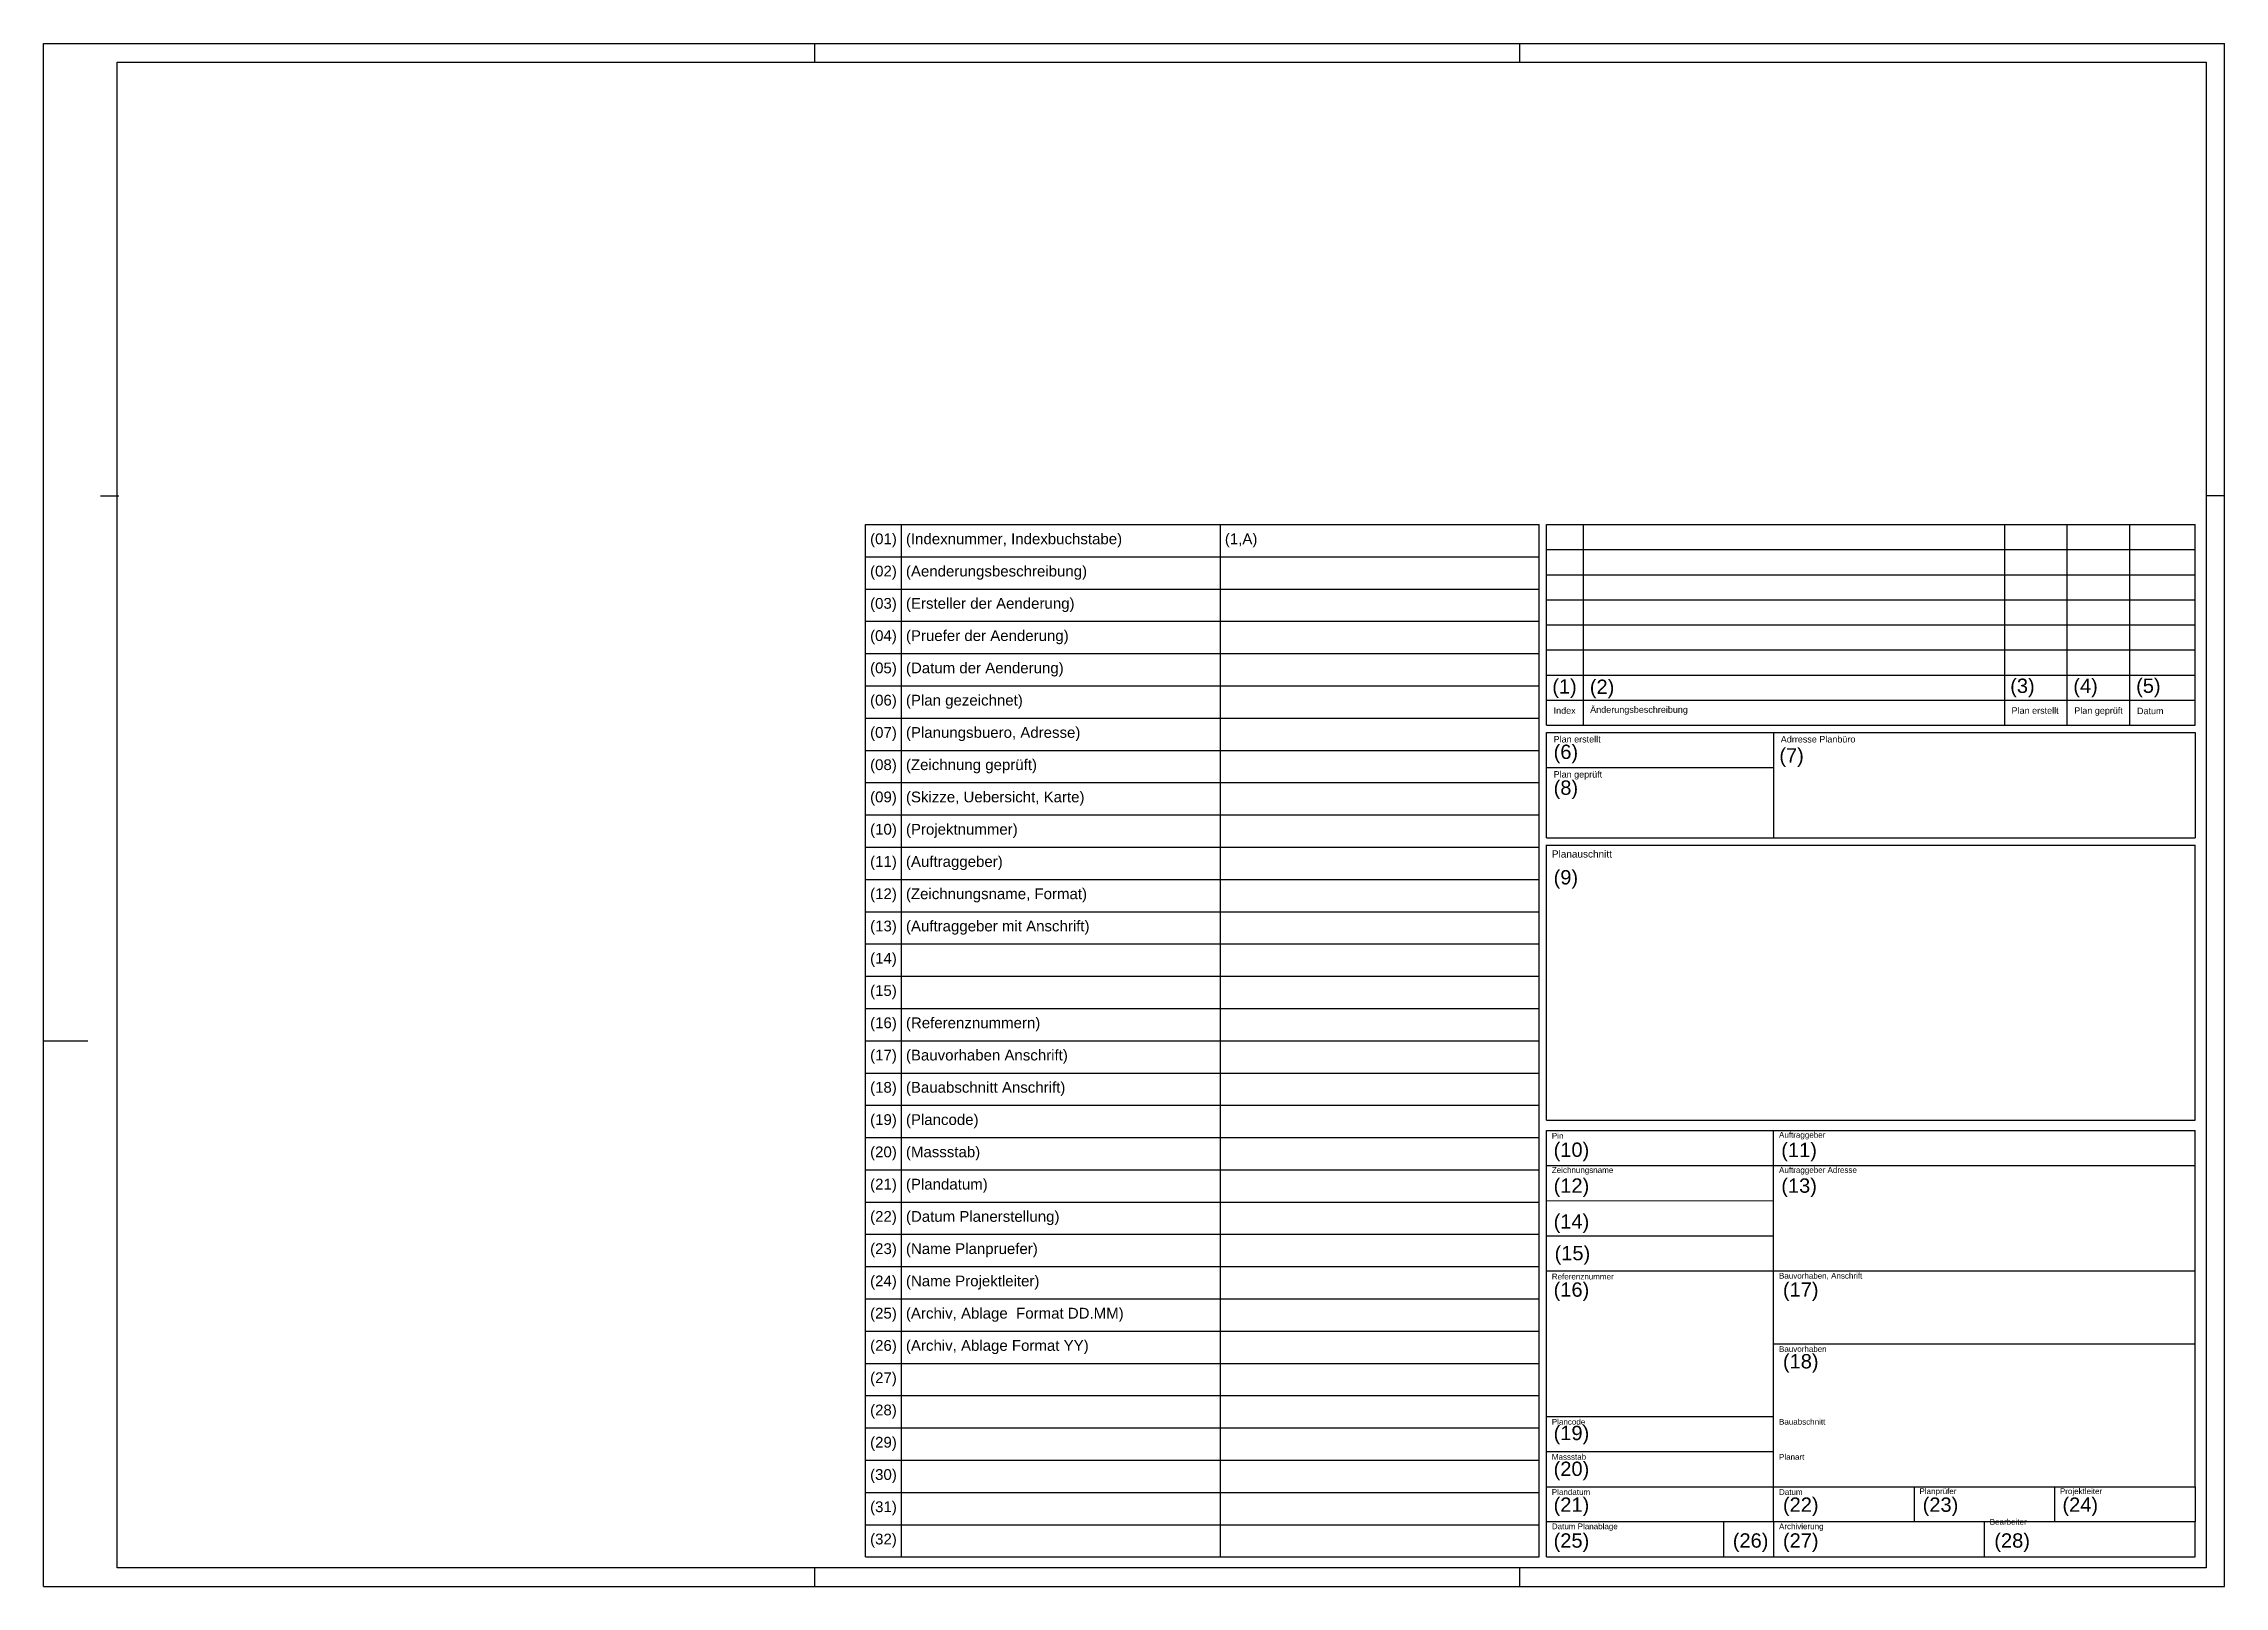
# Model space of a CAD drawing. Header units: millimetres. Extents: x 0 to 594, y 0 to 420.
import ezdxf

# ---------------------------------------------------------------- set-up
doc = ezdxf.new("R2010")
doc.units = ezdxf.units.MM
for name, color, linetype, true_color in [('Blattrahmen Din A0', 5, 'Continuous', 0x0000ff), ('Faltung Lochung', 3, 'Continuous', 0x00ff00), ('Legende Rahmen', 5, 'Continuous', 0x0000ff), ('Legende Text', 6, 'Continuous', 0xff00ff), ('Plankopf 2 Hilfe', 96, 'Continuous', 0x008000), ('Plankopf 2 Rahmen', 5, 'Continuous', 0x0000ff), ('Plankopf 2 Text Vorgabe', 1, 'Continuous', 0xff0000)]:
    doc.layers.add(name, color=color, linetype=linetype, true_color=true_color)
doc.styles.add('textstyle100', font='')
doc.styles.add('textstyle101', font='')
doc.styles.add('textstyle102', font='')
doc.styles.add('textstyle103', font='')
doc.styles.add('textstyle104', font='')
doc.styles.add('textstyle105', font='')
doc.styles.add('textstyle106', font='')
doc.styles.add('textstyle107', font='')
doc.styles.add('textstyle108', font='')
doc.styles.add('textstyle109', font='')
doc.styles.add('textstyle110', font='')
doc.styles.add('textstyle111', font='')
doc.styles.add('textstyle112', font='')
doc.styles.add('textstyle113', font='')
doc.styles.add('textstyle114', font='')
doc.styles.add('textstyle115', font='')
doc.styles.add('textstyle116', font='')
doc.styles.add('textstyle117', font='')
doc.styles.add('textstyle118', font='')
doc.styles.add('textstyle119', font='')
doc.styles.add('textstyle120', font='')
doc.styles.add('textstyle121', font='')
doc.styles.add('textstyle122', font='')
doc.styles.add('textstyle123', font='')
doc.styles.add('textstyle124', font='')
doc.styles.add('textstyle125', font='')
doc.styles.add('textstyle126', font='')
doc.styles.add('textstyle127', font='')
doc.styles.add('textstyle128', font='')
doc.styles.add('textstyle129', font='')
doc.styles.add('textstyle130', font='')
doc.styles.add('textstyle131', font='')
doc.styles.add('textstyle20', font='')
doc.styles.add('textstyle21', font='')
doc.styles.add('textstyle22', font='')
doc.styles.add('textstyle23', font='')
doc.styles.add('textstyle24', font='')
doc.styles.add('textstyle25', font='')
doc.styles.add('textstyle26', font='')
doc.styles.add('textstyle27', font='')
doc.styles.add('textstyle28', font='')
doc.styles.add('textstyle29', font='')
doc.styles.add('textstyle30', font='')
doc.styles.add('textstyle31', font='')
doc.styles.add('textstyle32', font='')
doc.styles.add('textstyle33', font='')
doc.styles.add('textstyle34', font='')
doc.styles.add('textstyle35', font='')
doc.styles.add('textstyle36', font='')
doc.styles.add('textstyle37', font='')
doc.styles.add('textstyle38', font='')
doc.styles.add('textstyle39', font='')
doc.styles.add('textstyle40', font='')
doc.styles.add('textstyle41', font='')
doc.styles.add('textstyle42', font='')
doc.styles.add('textstyle43', font='')
doc.styles.add('textstyle44', font='')
doc.styles.add('textstyle45', font='')
doc.styles.add('textstyle46', font='')
doc.styles.add('textstyle47', font='')
doc.styles.add('textstyle48', font='')
doc.styles.add('textstyle49', font='')
doc.styles.add('textstyle50', font='')
doc.styles.add('textstyle51', font='')
doc.styles.add('textstyle52', font='')
doc.styles.add('textstyle53', font='')
doc.styles.add('textstyle54', font='')
doc.styles.add('textstyle55', font='')
doc.styles.add('textstyle56', font='')
doc.styles.add('textstyle57', font='')
doc.styles.add('textstyle58', font='')
doc.styles.add('textstyle59', font='')
doc.styles.add('textstyle60', font='')
doc.styles.add('textstyle61', font='')
doc.styles.add('textstyle62', font='')
doc.styles.add('textstyle63', font='')
doc.styles.add('textstyle64', font='')
doc.styles.add('textstyle65', font='')
doc.styles.add('textstyle66', font='')
doc.styles.add('textstyle67', font='')
doc.styles.add('textstyle68', font='')
doc.styles.add('textstyle69', font='')
doc.styles.add('textstyle70', font='')
doc.styles.add('textstyle71', font='')
doc.styles.add('textstyle72', font='')
doc.styles.add('textstyle73', font='')
doc.styles.add('textstyle74', font='')
doc.styles.add('textstyle75', font='')
doc.styles.add('textstyle76', font='')
doc.styles.add('textstyle77', font='')
doc.styles.add('textstyle78', font='')
doc.styles.add('textstyle79', font='')
doc.styles.add('textstyle80', font='')
doc.styles.add('textstyle81', font='')
doc.styles.add('textstyle82', font='')
doc.styles.add('textstyle83', font='')
doc.styles.add('textstyle84', font='')
doc.styles.add('textstyle85', font='')
doc.styles.add('textstyle86', font='')
doc.styles.add('textstyle87', font='')
doc.styles.add('textstyle88', font='')
doc.styles.add('textstyle89', font='')
doc.styles.add('textstyle90', font='')
doc.styles.add('textstyle91', font='')
doc.styles.add('textstyle92', font='')
doc.styles.add('textstyle93', font='')
doc.styles.add('textstyle94', font='')
doc.styles.add('textstyle95', font='')
doc.styles.add('textstyle96', font='')
doc.styles.add('textstyle97', font='')
doc.styles.add('textstyle98', font='')
doc.styles.add('textstyle99', font='')
doc.styles.get('textstyle100').set_extended_font_data('Arial')
doc.styles.get('textstyle101').set_extended_font_data('Arial')
doc.styles.get('textstyle102').set_extended_font_data('Arial')
doc.styles.get('textstyle103').set_extended_font_data('Arial')
doc.styles.get('textstyle104').set_extended_font_data('Arial')
doc.styles.get('textstyle105').set_extended_font_data('Arial')
doc.styles.get('textstyle106').set_extended_font_data('Arial')
doc.styles.get('textstyle107').set_extended_font_data('Arial')
doc.styles.get('textstyle108').set_extended_font_data('Arial')
doc.styles.get('textstyle109').set_extended_font_data('Arial')
doc.styles.get('textstyle110').set_extended_font_data('Arial')
doc.styles.get('textstyle111').set_extended_font_data('Arial')
doc.styles.get('textstyle112').set_extended_font_data('Arial')
doc.styles.get('textstyle113').set_extended_font_data('Arial')
doc.styles.get('textstyle114').set_extended_font_data('Arial')
doc.styles.get('textstyle115').set_extended_font_data('Arial')
doc.styles.get('textstyle116').set_extended_font_data('Arial')
doc.styles.get('textstyle117').set_extended_font_data('Arial')
doc.styles.get('textstyle118').set_extended_font_data('Arial')
doc.styles.get('textstyle119').set_extended_font_data('Arial')
doc.styles.get('textstyle120').set_extended_font_data('Arial')
doc.styles.get('textstyle121').set_extended_font_data('Arial')
doc.styles.get('textstyle122').set_extended_font_data('Arial')
doc.styles.get('textstyle123').set_extended_font_data('Arial')
doc.styles.get('textstyle124').set_extended_font_data('Arial')
doc.styles.get('textstyle125').set_extended_font_data('Arial')
doc.styles.get('textstyle126').set_extended_font_data('Arial')
doc.styles.get('textstyle127').set_extended_font_data('Arial')
doc.styles.get('textstyle128').set_extended_font_data('Arial')
doc.styles.get('textstyle129').set_extended_font_data('Arial')
doc.styles.get('textstyle130').set_extended_font_data('Arial')
doc.styles.get('textstyle131').set_extended_font_data('Arial')
doc.styles.get('textstyle20').set_extended_font_data('Arial')
doc.styles.get('textstyle21').set_extended_font_data('Arial')
doc.styles.get('textstyle22').set_extended_font_data('Arial')
doc.styles.get('textstyle23').set_extended_font_data('Arial')
doc.styles.get('textstyle24').set_extended_font_data('Arial')
doc.styles.get('textstyle25').set_extended_font_data('Arial')
doc.styles.get('textstyle26').set_extended_font_data('Arial')
doc.styles.get('textstyle27').set_extended_font_data('Arial')
doc.styles.get('textstyle28').set_extended_font_data('Arial')
doc.styles.get('textstyle29').set_extended_font_data('Arial')
doc.styles.get('textstyle30').set_extended_font_data('Arial')
doc.styles.get('textstyle31').set_extended_font_data('Arial')
doc.styles.get('textstyle32').set_extended_font_data('Arial')
doc.styles.get('textstyle33').set_extended_font_data('Arial')
doc.styles.get('textstyle34').set_extended_font_data('Arial')
doc.styles.get('textstyle35').set_extended_font_data('Arial')
doc.styles.get('textstyle36').set_extended_font_data('Arial')
doc.styles.get('textstyle37').set_extended_font_data('Arial')
doc.styles.get('textstyle38').set_extended_font_data('Arial')
doc.styles.get('textstyle39').set_extended_font_data('Arial')
doc.styles.get('textstyle40').set_extended_font_data('Arial')
doc.styles.get('textstyle41').set_extended_font_data('Arial')
doc.styles.get('textstyle42').set_extended_font_data('Arial')
doc.styles.get('textstyle43').set_extended_font_data('Arial')
doc.styles.get('textstyle44').set_extended_font_data('Arial')
doc.styles.get('textstyle45').set_extended_font_data('Arial')
doc.styles.get('textstyle46').set_extended_font_data('Arial')
doc.styles.get('textstyle47').set_extended_font_data('Arial')
doc.styles.get('textstyle48').set_extended_font_data('Arial')
doc.styles.get('textstyle49').set_extended_font_data('Arial')
doc.styles.get('textstyle50').set_extended_font_data('Arial')
doc.styles.get('textstyle51').set_extended_font_data('Arial')
doc.styles.get('textstyle52').set_extended_font_data('Arial')
doc.styles.get('textstyle53').set_extended_font_data('Arial')
doc.styles.get('textstyle54').set_extended_font_data('Arial')
doc.styles.get('textstyle55').set_extended_font_data('Arial')
doc.styles.get('textstyle56').set_extended_font_data('Arial')
doc.styles.get('textstyle57').set_extended_font_data('Arial')
doc.styles.get('textstyle58').set_extended_font_data('Arial')
doc.styles.get('textstyle59').set_extended_font_data('Arial')
doc.styles.get('textstyle60').set_extended_font_data('Arial')
doc.styles.get('textstyle61').set_extended_font_data('Arial')
doc.styles.get('textstyle62').set_extended_font_data('Arial')
doc.styles.get('textstyle63').set_extended_font_data('Arial')
doc.styles.get('textstyle64').set_extended_font_data('Arial')
doc.styles.get('textstyle65').set_extended_font_data('Arial')
doc.styles.get('textstyle66').set_extended_font_data('Arial')
doc.styles.get('textstyle67').set_extended_font_data('Arial')
doc.styles.get('textstyle68').set_extended_font_data('Arial')
doc.styles.get('textstyle69').set_extended_font_data('Arial')
doc.styles.get('textstyle70').set_extended_font_data('Arial')
doc.styles.get('textstyle71').set_extended_font_data('Arial')
doc.styles.get('textstyle72').set_extended_font_data('Arial')
doc.styles.get('textstyle73').set_extended_font_data('Arial')
doc.styles.get('textstyle74').set_extended_font_data('Arial')
doc.styles.get('textstyle75').set_extended_font_data('Arial')
doc.styles.get('textstyle76').set_extended_font_data('Arial')
doc.styles.get('textstyle77').set_extended_font_data('Arial')
doc.styles.get('textstyle78').set_extended_font_data('Arial')
doc.styles.get('textstyle79').set_extended_font_data('Arial')
doc.styles.get('textstyle80').set_extended_font_data('Arial')
doc.styles.get('textstyle81').set_extended_font_data('Arial')
doc.styles.get('textstyle82').set_extended_font_data('Arial')
doc.styles.get('textstyle83').set_extended_font_data('Arial')
doc.styles.get('textstyle84').set_extended_font_data('Arial')
doc.styles.get('textstyle85').set_extended_font_data('Arial')
doc.styles.get('textstyle86').set_extended_font_data('Arial')
doc.styles.get('textstyle87').set_extended_font_data('Arial')
doc.styles.get('textstyle88').set_extended_font_data('Arial')
doc.styles.get('textstyle89').set_extended_font_data('Arial')
doc.styles.get('textstyle90').set_extended_font_data('Arial')
doc.styles.get('textstyle91').set_extended_font_data('Arial')
doc.styles.get('textstyle92').set_extended_font_data('Arial')
doc.styles.get('textstyle93').set_extended_font_data('Arial')
doc.styles.get('textstyle94').set_extended_font_data('Arial')
doc.styles.get('textstyle95').set_extended_font_data('Arial')
doc.styles.get('textstyle96').set_extended_font_data('Arial')
doc.styles.get('textstyle97').set_extended_font_data('Arial')
doc.styles.get('textstyle98').set_extended_font_data('Arial')
doc.styles.get('textstyle99').set_extended_font_data('Arial')

msp = doc.modelspace()

# ---------------------------------------------------------------- linework, layer by layer
at = {"layer": 'Blattrahmen Din A0'}
for p, q in [((0, 0), (0, 420)), ((0, 420), (594, 420)), ((594, 0), (594, 420)), ((20, 415), (589, 415)), ((20, 5), (20, 415)), ((589, 415), (589, 5)), ((0, 0), (594, 0)), ((589, 5), (20, 5))]:
    msp.add_line(p, q, dxfattribs=at)
at = {"layer": 'Faltung Lochung'}
for p, q in [((210, 420), (210, 415)), ((402, 420), (402, 415)), ((589, 297), (594, 297)), ((15.48, 296.85), (20.48, 296.85)), ((0, 148.5), (12, 148.5)), ((210, 5), (210, 0)), ((402, 5), (402, 0))]:
    msp.add_line(p, q, dxfattribs=at)
at = {"layer": 'Legende Rahmen'}
for p, q in [((223.9, 280.3), (223.9, 289.09)), ((223.9, 289.09), (407.39, 289.09)), ((233.66, 280.3), (233.66, 289.09)), ((320.53, 280.3), (320.53, 289.09)), ((407.39, 280.3), (407.39, 289.09)), ((223.9, 271.52), (223.9, 280.3)), ((223.9, 280.3), (407.39, 280.3)), ((233.66, 271.52), (233.66, 280.3)), ((320.53, 271.52), (320.53, 280.3)), ((407.39, 271.52), (407.39, 280.3)), ((223.9, 262.74), (223.9, 271.52)), ((223.9, 271.52), (407.39, 271.52)), ((233.66, 262.74), (233.66, 271.52)), ((320.53, 262.74), (320.53, 271.52)), ((407.39, 262.74), (407.39, 271.52)), ((223.9, 253.95), (223.9, 262.74)), ((223.9, 262.74), (407.39, 262.74)), ((233.66, 253.95), (233.66, 262.74)), ((320.53, 253.95), (320.53, 262.74)), ((407.39, 253.95), (407.39, 262.74)), ((223.9, 245.17), (223.9, 253.95)), ((223.9, 253.95), (407.39, 253.95)), ((233.66, 245.17), (233.66, 253.95)), ((320.53, 245.17), (320.53, 253.95)), ((407.39, 245.17), (407.39, 253.95)), ((223.9, 236.38), (223.9, 245.17)), ((223.9, 245.17), (407.39, 245.17)), ((233.66, 236.38), (233.66, 245.17)), ((320.53, 236.38), (320.53, 245.17)), ((407.39, 236.38), (407.39, 245.17)), ((223.9, 227.6), (223.9, 236.38)), ((223.9, 236.38), (407.39, 236.38)), ((233.66, 227.6), (233.66, 236.38)), ((320.53, 227.6), (320.53, 236.38)), ((407.39, 227.6), (407.39, 236.38)), ((223.9, 218.82), (223.9, 227.6)), ((223.9, 227.6), (407.39, 227.6)), ((233.66, 218.82), (233.66, 227.6)), ((320.53, 218.82), (320.53, 227.6)), ((407.39, 218.82), (407.39, 227.6)), ((223.9, 210.03), (223.9, 218.82)), ((223.9, 218.82), (407.39, 218.82)), ((233.66, 210.03), (233.66, 218.82)), ((320.53, 210.03), (320.53, 218.82)), ((407.39, 210.03), (407.39, 218.82)), ((223.9, 201.25), (223.9, 210.03)), ((223.9, 210.03), (407.39, 210.03)), ((233.66, 201.25), (233.66, 210.03)), ((320.53, 201.25), (320.53, 210.03)), ((407.39, 201.25), (407.39, 210.03)), ((223.9, 192.46), (223.9, 201.25)), ((223.9, 201.25), (407.39, 201.25)), ((233.66, 192.46), (233.66, 201.25)), ((320.53, 192.46), (320.53, 201.25)), ((407.39, 192.46), (407.39, 201.25)), ((223.9, 183.68), (223.9, 192.46)), ((223.9, 192.46), (407.39, 192.46)), ((233.66, 183.68), (233.66, 192.46)), ((320.53, 183.68), (320.53, 192.46)), ((407.39, 183.68), (407.39, 192.46)), ((223.9, 174.9), (223.9, 183.68)), ((223.9, 183.68), (407.39, 183.68)), ((233.66, 174.9), (233.66, 183.68)), ((320.53, 174.9), (320.53, 183.68)), ((407.39, 174.9), (407.39, 183.68)), ((223.9, 166.11), (223.9, 174.9)), ((223.9, 174.9), (407.39, 174.9)), ((233.66, 166.11), (233.66, 174.9)), ((320.53, 166.11), (320.53, 174.9)), ((407.39, 166.11), (407.39, 174.9)), ((223.9, 157.33), (223.9, 166.11)), ((223.9, 166.11), (407.39, 166.11)), ((233.66, 157.33), (233.66, 166.11)), ((320.53, 157.33), (320.53, 166.11)), ((407.39, 157.33), (407.39, 166.11)), ((223.9, 148.54), (223.9, 157.33)), ((223.9, 157.33), (407.39, 157.33)), ((233.66, 148.54), (233.66, 157.33)), ((320.53, 148.54), (320.53, 157.33)), ((407.39, 148.54), (407.39, 157.33)), ((223.9, 139.76), (223.9, 148.54)), ((223.9, 148.54), (407.39, 148.54)), ((233.66, 139.76), (233.66, 148.54)), ((320.53, 139.76), (320.53, 148.54)), ((407.39, 139.76), (407.39, 148.54)), ((223.9, 130.98), (223.9, 139.76)), ((223.9, 139.76), (407.39, 139.76)), ((233.66, 130.98), (233.66, 139.76)), ((320.53, 130.98), (320.53, 139.76)), ((407.39, 130.98), (407.39, 139.76)), ((223.9, 122.19), (223.9, 130.98)), ((223.9, 130.98), (407.39, 130.98)), ((233.66, 122.19), (233.66, 130.98)), ((320.53, 122.19), (320.53, 130.98)), ((407.39, 122.19), (407.39, 130.98)), ((223.9, 113.41), (223.9, 122.19)), ((223.9, 122.19), (407.39, 122.19)), ((233.66, 113.41), (233.66, 122.19)), ((320.53, 113.41), (320.53, 122.19)), ((407.39, 113.41), (407.39, 122.19)), ((223.9, 104.62), (223.9, 113.41)), ((223.9, 113.41), (407.39, 113.41)), ((233.66, 104.62), (233.66, 113.41)), ((320.53, 104.62), (320.53, 113.41)), ((407.39, 104.62), (407.39, 113.41)), ((223.9, 95.84), (223.9, 104.62)), ((223.9, 104.62), (407.39, 104.62)), ((233.66, 95.84), (233.66, 104.62)), ((320.53, 95.84), (320.53, 104.62)), ((407.39, 95.84), (407.39, 104.62)), ((223.9, 87.06), (223.9, 95.84)), ((223.9, 95.84), (407.39, 95.84)), ((233.66, 87.06), (233.66, 95.84)), ((320.53, 87.06), (320.53, 95.84)), ((407.39, 87.06), (407.39, 95.84)), ((223.9, 78.27), (223.9, 87.06)), ((223.9, 87.06), (407.39, 87.06)), ((233.66, 78.27), (233.66, 87.06)), ((320.53, 78.27), (320.53, 87.06)), ((407.39, 78.27), (407.39, 87.06)), ((223.9, 69.49), (223.9, 78.27)), ((223.9, 78.27), (407.39, 78.27)), ((233.66, 69.49), (233.66, 78.27)), ((320.53, 69.49), (320.53, 78.27)), ((407.39, 69.49), (407.39, 78.27)), ((223.9, 60.7), (223.9, 69.49)), ((223.9, 69.49), (407.39, 69.49)), ((233.66, 60.7), (233.66, 69.49)), ((320.53, 60.7), (320.53, 69.49)), ((407.39, 60.7), (407.39, 69.49)), ((223.9, 51.92), (223.9, 60.7)), ((223.9, 60.7), (407.39, 60.7)), ((233.66, 51.92), (233.66, 60.7)), ((320.53, 51.92), (320.53, 60.7)), ((407.39, 51.92), (407.39, 60.7)), ((223.9, 43.14), (223.9, 51.92)), ((223.9, 51.92), (407.39, 51.92)), ((233.66, 43.14), (233.66, 51.92)), ((320.53, 43.14), (320.53, 51.92)), ((407.39, 43.14), (407.39, 51.92)), ((223.9, 34.35), (223.9, 43.14)), ((223.9, 43.14), (407.39, 43.14)), ((233.66, 34.35), (233.66, 43.14)), ((320.53, 34.35), (320.53, 43.14)), ((407.39, 34.35), (407.39, 43.14)), ((223.9, 25.57), (223.9, 34.35)), ((223.9, 34.35), (407.39, 34.35)), ((233.66, 25.57), (233.66, 34.35)), ((320.53, 25.57), (320.53, 34.35)), ((407.39, 25.57), (407.39, 34.35)), ((223.9, 16.78), (223.9, 25.57)), ((223.9, 25.57), (407.39, 25.57)), ((233.66, 16.78), (233.66, 25.57)), ((320.53, 16.78), (320.53, 25.57)), ((407.39, 16.78), (407.39, 25.57)), ((223.9, 8), (223.9, 16.78)), ((223.9, 16.78), (407.39, 16.78)), ((233.66, 8), (233.66, 16.78)), ((320.53, 8), (320.53, 16.78)), ((407.39, 8), (407.39, 16.78)), ((223.9, 8), (407.39, 8))]:
    msp.add_line(p, q, dxfattribs=at)
at = {"layer": 'Plankopf 2 Rahmen'}
for p, q in [((409.34, 282.26), (409.34, 289.09)), ((409.34, 289.09), (419.3, 289.09)), ((419.3, 289.09), (419.3, 282.26)), ((419.3, 289.09), (534.08, 289.09)), ((534.08, 289.09), (534.08, 282.26)), ((534.08, 289.09), (586, 289.09)), ((551.16, 234.43), (551.16, 289.09)), ((568.24, 234.43), (568.24, 289.09)), ((586, 234.43), (586, 289.09)), ((409.34, 275.42), (409.34, 282.26)), ((409.34, 282.26), (419.3, 282.26)), ((419.3, 282.26), (419.3, 275.42)), ((419.3, 282.26), (534.08, 282.26)), ((534.08, 282.26), (534.08, 275.42)), ((534.08, 282.26), (586, 282.26)), ((409.34, 268.59), (409.34, 275.42)), ((409.34, 275.42), (419.3, 275.42)), ((419.3, 275.42), (419.3, 268.59)), ((419.3, 275.42), (534.08, 275.42)), ((534.08, 275.42), (534.08, 268.59)), ((534.08, 275.42), (586, 275.42)), ((409.34, 261.76), (409.34, 268.59)), ((409.34, 268.59), (419.3, 268.59)), ((419.3, 268.59), (419.3, 261.76)), ((419.3, 268.59), (534.08, 268.59)), ((534.08, 268.59), (534.08, 261.76)), ((534.08, 268.59), (586, 268.59)), ((409.34, 254.93), (409.34, 261.76)), ((409.34, 261.76), (419.3, 261.76)), ((419.3, 261.76), (419.3, 254.93)), ((419.3, 261.76), (534.08, 261.76)), ((534.08, 261.76), (534.08, 254.93)), ((534.08, 261.76), (586, 261.76)), ((409.34, 248.1), (409.34, 254.93)), ((409.34, 254.93), (419.3, 254.93)), ((419.3, 254.93), (419.3, 248.1)), ((419.3, 254.93), (534.08, 254.93)), ((534.08, 254.93), (534.08, 248.1)), ((534.08, 254.93), (586, 254.93)), ((409.34, 241.26), (409.34, 248.1)), ((409.34, 248.1), (419.3, 248.1)), ((419.3, 248.1), (419.3, 241.26)), ((419.3, 248.1), (534.08, 248.1)), ((534.08, 248.1), (534.08, 241.26)), ((534.08, 248.1), (586, 248.1)), ((409.34, 234.43), (409.34, 241.26)), ((409.34, 241.26), (419.3, 241.26)), ((419.3, 241.26), (419.3, 234.43)), ((419.3, 241.26), (534.08, 241.26)), ((534.08, 241.26), (534.08, 234.43)), ((534.08, 241.26), (586, 241.26)), ((409.34, 234.43), (586, 234.43)), ((409.34, 232.47), (471.22, 232.48)), ((409.34, 222.91), (409.34, 232.47)), ((471.22, 232.48), (471.22, 203.79)), ((471.22, 232.48), (586, 232.48)), ((534.08, 234.43), (551.16, 234.43)), ((551.16, 234.43), (568.24, 234.43)), ((568.24, 234.43), (585.32, 234.43)), ((586, 232.48), (586, 203.79)), ((409.34, 222.92), (471.22, 222.92)), ((409.34, 203.78), (409.34, 222.91)), ((409.34, 203.78), (586, 203.79)), ((409.34, 126.88), (409.34, 201.84)), ((409.34, 201.83), (586, 201.83)), ((586, 126.88), (586, 201.83)), ((409.34, 126.88), (586, 126.88)), ((409.34, 124.14), (471.22, 124.14)), ((409.34, 8), (409.34, 124.14)), ((471.22, 114.58), (471.22, 124.14)), ((471.22, 124.14), (586, 124.14)), ((586, 27.13), (586, 124.14)), ((409.34, 114.57), (471.22, 114.58)), ((471.22, 105.01), (471.22, 114.58)), ((471.22, 114.58), (586, 114.58)), ((409.35, 104.98), (471.22, 105.01)), ((471.22, 95.45), (471.22, 105.01)), ((409.34, 95.46), (471.22, 95.45)), ((471.22, 85.88), (471.22, 95.45)), ((409.35, 85.88), (471.22, 85.88)), ((471.22, 66.07), (471.22, 85.88)), ((471.22, 85.88), (586, 85.88)), ((471.22, 46.26), (471.22, 66.07)), ((471.22, 66.07), (586, 66.07)), ((409.34, 46.26), (471.22, 46.26)), ((471.22, 36.69), (471.22, 46.26)), ((409.35, 36.7), (471.22, 36.69)), ((471.22, 27.13), (471.22, 36.69)), ((409.34, 27.13), (471.22, 27.13)), ((471.22, 17.56), (471.22, 27.13)), ((471.22, 27.13), (509.48, 27.13)), ((509.48, 27.13), (547.74, 27.13)), ((509.48, 27.13), (509.48, 17.56)), ((547.74, 27.13), (586, 27.13)), ((547.74, 27.13), (547.74, 17.56)), ((586, 27.13), (586, 17.56)), ((457.56, 17.56), (409.32, 17.55)), ((471.22, 17.56), (457.56, 17.56)), ((457.56, 17.56), (457.56, 8)), ((528.61, 17.56), (471.22, 17.56)), ((471.22, 17.56), (471.22, 8)), ((586, 17.56), (528.61, 17.56)), ((528.61, 17.56), (528.61, 8)), ((586, 8), (586, 17.56)), ((409.34, 8), (586, 8))]:
    msp.add_line(p, q, dxfattribs=at)

# ---------------------------------------------------------------- texts
at = {"layer": 'Legende Text', "char_height": 2.928, "attachment_point": 1}
for s, insert, style in [('(01)', (225.12, 286.65), 'textstyle56'), ('(Indexnummer, Indexbuchstabe)', (234.88, 286.65), 'textstyle88'), ('(1,A)', (321.75, 286.65), 'textstyle89'), ('(02)', (225.12, 277.86), 'textstyle57'), ('(Aenderungsbeschreibung)', (234.88, 277.86), 'textstyle91'), ('(03)', (225.12, 269.08), 'textstyle58'), ('(Ersteller der Aenderung)', (234.88, 269.08), 'textstyle92'), ('(04)', (225.12, 260.3), 'textstyle59'), ('(Pruefer der Aenderung)', (234.88, 260.3), 'textstyle93'), ('(05)', (225.12, 251.51), 'textstyle60'), ('(Datum der Aenderung)', (234.88, 251.51), 'textstyle90'), ('(06)', (225.12, 242.73), 'textstyle61'), ('(Plan gezeichnet)', (234.88, 242.73), 'textstyle94'), ('(07)', (225.12, 233.94), 'textstyle62'), ('(Planungsbuero, Adresse)', (234.88, 233.94), 'textstyle96'), ('(08)', (225.12, 225.16), 'textstyle63'), ('(Zeichnung geprüft)', (234.88, 225.16), 'textstyle95'), ('(09)', (225.12, 216.38), 'textstyle64'), ('(Skizze, Uebersicht, Karte)', (234.88, 216.38), 'textstyle97'), ('(10)', (225.12, 207.59), 'textstyle65'), ('(Projektnummer)', (234.88, 207.59), 'textstyle98'), ('(11)', (225.12, 198.81), 'textstyle66'), ('(Auftraggeber)', (234.88, 198.81), 'textstyle99'), ('(12)', (225.12, 190.02), 'textstyle67'), ('(Zeichnungsname, Format)', (234.88, 190.02), 'textstyle100'), ('(13)', (225.12, 181.24), 'textstyle68'), ('(Auftraggeber mit Anschrift)', (234.88, 181.24), 'textstyle101'), ('(14)', (225.12, 172.46), 'textstyle69'), ('(15)', (225.12, 163.67), 'textstyle70'), ('(16)', (225.12, 154.89), 'textstyle71'), ('(Referenznummern)', (234.88, 154.89), 'textstyle102'), ('(17)', (225.12, 146.1), 'textstyle72'), ('(Bauvorhaben Anschrift)', (234.88, 146.1), 'textstyle103'), ('(18)', (225.12, 137.32), 'textstyle73'), ('(Bauabschnitt Anschrift)', (234.88, 137.32), 'textstyle104'), ('(19)', (225.12, 128.54), 'textstyle74'), ('(Plancode)', (234.88, 128.54), 'textstyle105'), ('(20)', (225.12, 119.75), 'textstyle75'), ('(Massstab)', (234.88, 119.75), 'textstyle110'), ('(21)', (225.12, 110.97), 'textstyle76'), ('(Plandatum)', (234.88, 110.97), 'textstyle106'), ('(22)', (225.12, 102.18), 'textstyle77'), ('(Datum Planerstellung)', (234.88, 102.18), 'textstyle107'), ('(23)', (225.12, 93.4), 'textstyle78'), ('(Name Planpruefer)', (234.88, 93.4), 'textstyle108'), ('(24)', (225.12, 84.62), 'textstyle79'), ('(Name Projektleiter)', (234.88, 84.62), 'textstyle109'), ('(25)', (225.12, 75.83), 'textstyle80'), ('(Archiv, Ablage  Format DD.MM)', (234.88, 75.83), 'textstyle111'), ('(26)', (225.12, 67.05), 'textstyle81'), ('(Archiv, Ablage Format YY)', (234.88, 67.05), 'textstyle112'), ('(27)', (225.12, 58.26), 'textstyle82'), ('(28)', (225.12, 49.48), 'textstyle83'), ('(29)', (225.12, 40.7), 'textstyle84'), ('(30)', (225.12, 31.91), 'textstyle85'), ('(31)', (225.12, 23.13), 'textstyle86'), ('(32)', (225.12, 14.34), 'textstyle87')]:
    msp.add_mtext(s, dxfattribs=dict(at, insert=insert, style=style))
at = {"layer": 'Plankopf 2 Hilfe', "char_height": 3.904, "attachment_point": 4}
for s, insert, style in [('(1)', (410.93, 244.43), 'textstyle28'), ('(2)', (421.16, 244.32), 'textstyle29'), ('(3)', (535.66, 244.59), 'textstyle30'), ('(4)', (552.85, 244.57), 'textstyle31'), ('(5)', (569.96, 244.61), 'textstyle32'), ('(6)', (411.3, 226.62), 'textstyle33'), ('(7)', (472.78, 225.65), 'textstyle34'), ('(8)', (411.3, 216.86), 'textstyle35'), ('(9)', (411.3, 192.46), 'textstyle36'), ('(10)', (411.3, 118.29), 'textstyle37'), ('(11)', (473.31, 118.24), 'textstyle38'), ('(12)', (411.3, 108.53), 'textstyle39'), ('(13)', (473.31, 108.52), 'textstyle40'), ('(14)', (411.3, 98.77), 'textstyle41'), ('(15)', (411.57, 90.14), 'textstyle42'), ('(16)', (411.3, 80.22), 'textstyle43'), ('(17)', (473.76, 80.22), 'textstyle44'), ('(18)', (473.76, 60.7), 'textstyle45'), ('(19)', (411.3, 41.18), 'textstyle46'), ('(20)', (411.3, 31.42), 'textstyle47'), ('(21)', (411.3, 21.66), 'textstyle48'), ('(22)', (473.76, 21.66), 'textstyle49'), ('(23)', (511.82, 21.66), 'textstyle50'), ('(24)', (549.89, 21.66), 'textstyle51'), ('(25)', (411.3, 11.9), 'textstyle52'), ('(26)', (460.1, 11.9), 'textstyle53'), ('(27)', (473.76, 11.9), 'textstyle54'), ('(28)', (531.34, 11.9), 'textstyle55')]:
    msp.add_mtext(s, dxfattribs=dict(at, insert=insert, style=style))
at = {"layer": 'Plankopf 2 Text Vorgabe'}
for s, insert, char_height, attachment_point, style in [('Index', (411.3, 239.31), 1.757, 1, 'textstyle20'), ('Änderungsbeschreibung', (421.26, 239.57), 1.7568, 1, 'textstyle21'), ('Plan erstellt', (536.03, 239.31), 1.7568, 1, 'textstyle22'), ('Plan geprüft', (553.11, 239.31), 1.7568, 1, 'textstyle23'), ('Datum', (570.19, 239.21), 1.757, 1, 'textstyle24'), ('Plan erstellt', (411.29, 231.5), 1.7568, 1, 'textstyle25'), ('Adrresse Planbüro', (473.17, 231.5), 1.7568, 1, 'textstyle27'), ('Plan geprüft', (411.29, 221.94), 1.7568, 1, 'textstyle26'), ('Planauschnitt', (410.81, 200.37), 1.952, 1, 'textstyle113'), ('Pin', (410.81, 122.68), 1.562, 4, 'textstyle114'), ('Auftraggeber', (472.69, 122.68), 1.5616, 4, 'textstyle115'), ('Zeichnungsname', (410.81, 113.11), 1.5616, 4, 'textstyle116'), ('Auftraggeber Adresse', (472.69, 113.12), 1.5616, 4, 'textstyle117'), ('Referenznummer', (410.81, 84.32), 1.5616, 4, 'textstyle118'), ('Bauvorhaben, Anschrift', (472.69, 84.42), 1.5616, 4, 'textstyle119'), ('Bauvorhaben', (472.69, 64.61), 1.5616, 4, 'textstyle120'), ('Plancode', (410.81, 44.8), 1.562, 4, 'textstyle123'), ('Bauabschnitt', (472.69, 44.8), 1.5616, 4, 'textstyle121'), ('Massstab', (410.81, 35.23), 1.562, 4, 'textstyle124'), ('Planart', (472.69, 35.23), 1.562, 4, 'textstyle122'), ('Plandatum', (410.81, 25.67), 1.562, 4, 'textstyle125'), ('Datum', (472.69, 25.67), 1.562, 4, 'textstyle129'), ('Planprüfer', (510.95, 25.67), 1.562, 4, 'textstyle130'), ('Projektleiter', (549.2, 25.67), 1.5616, 4, 'textstyle131'), ('Bearbeiter', (530.08, 17.56), 1.562, 4, 'textstyle128'), ('Datum Planablage', (410.82, 16.1), 1.5616, 4, 'textstyle126'), ('Archivierung', (472.69, 16.1), 1.5616, 4, 'textstyle127')]:
    msp.add_mtext(s, dxfattribs=dict(at, insert=insert, char_height=char_height, attachment_point=attachment_point, style=style))

doc.saveas('drawing.dxf')
